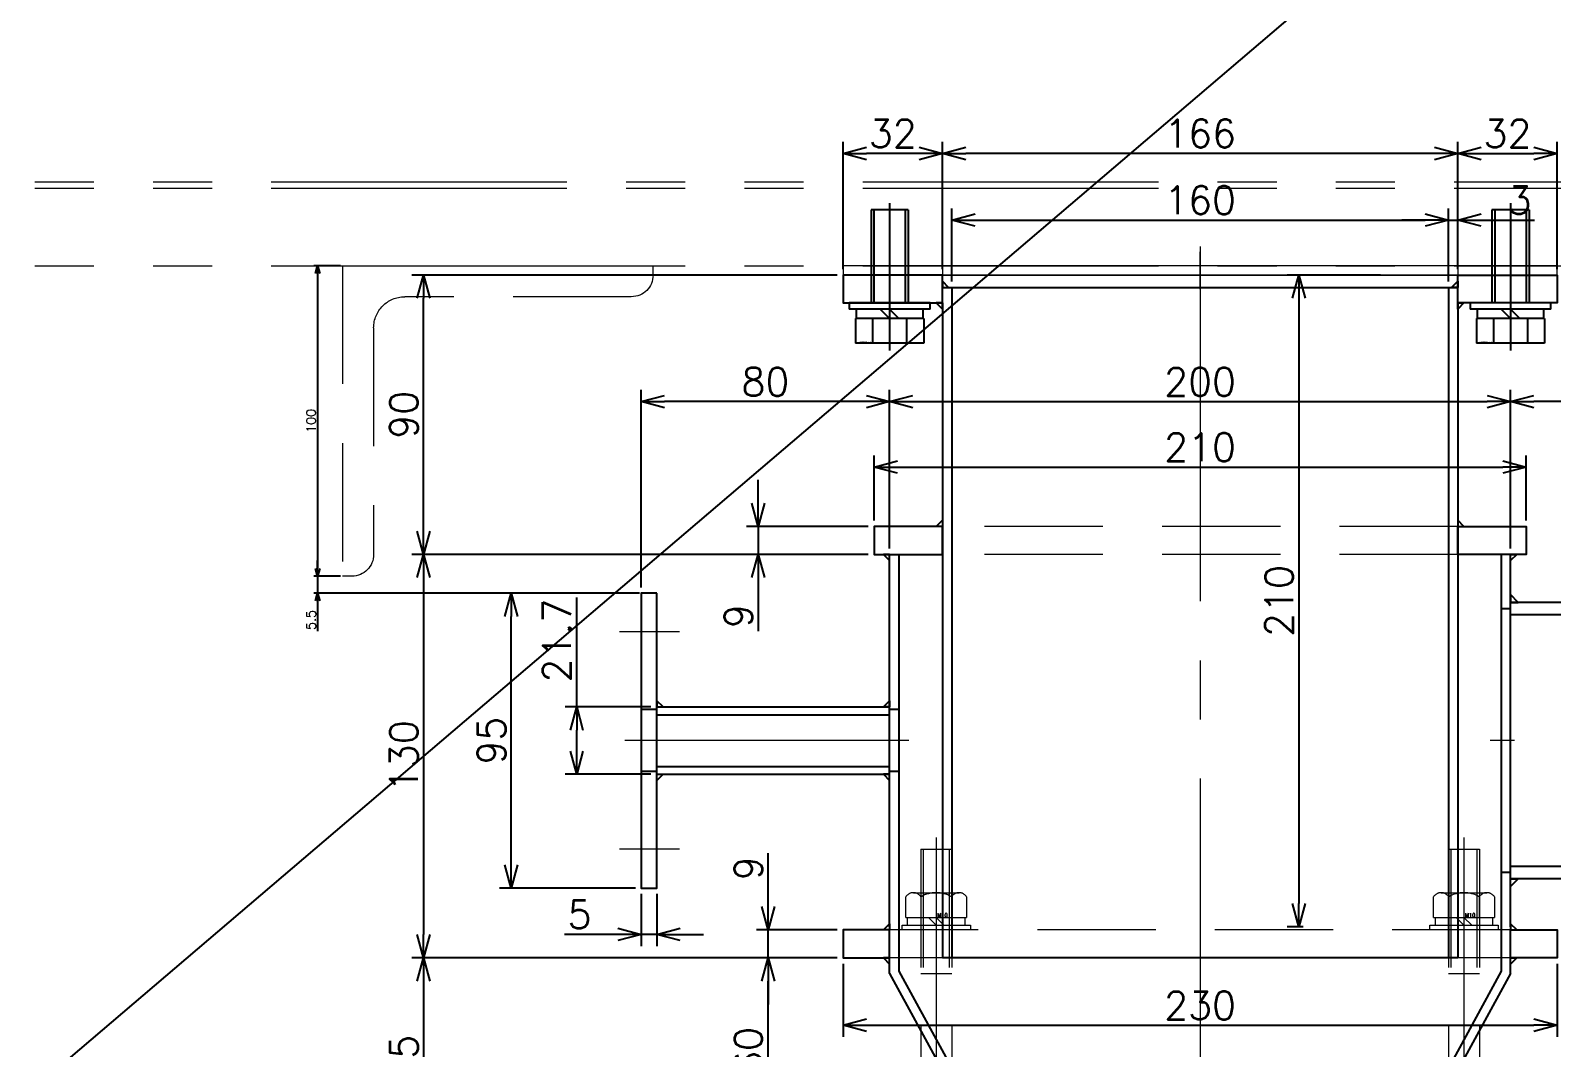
# Model space of a CAD drawing. Header units: millimetres. Extents: x -16130 to 36813, y -8099 to 27484.
# Drawn here: x 19559.9 to 20049.8, y 15735 to 16062.7 of the extents above; entities that cross this region are included whole.
import ezdxf

# ---------------------------------------------------------------- set-up
doc = ezdxf.new("R2010")
doc.units = ezdxf.units.MM
doc.header["$LTSCALE"] = 6
doc.header["$PDMODE"] = 99
doc.header["$PDSIZE"] = 1
for name, pattern in [('CENTER2', [28.575, 19.05, -3.175, 3.175, -3.175]), ('HIDDEN', [9.525, 6.35, -3.175]), ('PHANTOM2', [31.75, 15.875, -3.175, 3.175, -3.175, 3.175, -3.175])]:
    doc.linetypes.add(name, pattern=pattern)
for name, color, linetype, lineweight in [('01_NORMAL', 7, 'Continuous', 25), ('04_HIDDEN', 2, 'HIDDEN', 13), ('05_CENTER', 4, 'CENTER2', 13), ('06_PHANTOM', 2, 'PHANTOM2', 13), ('08_DIM', 3, 'Continuous', 13)]:
    doc.layers.add(name, color=color, linetype=linetype, lineweight=lineweight)
doc.layers.add('10_DRAFT', color=8, linetype='Continuous', lineweight=0, plot=False)
doc.styles.add('KSS_TXT', font='txt.shx', dxfattribs={"bigfont": 'extfont2.shx'})
doc.styles.add('KSS_TXT_L', font='txt.shx', dxfattribs={"height": 3, "bigfont": 'extfont2.shx'})
doc.dimstyles.new('KSS_DIM', dxfattribs={"dimtxt": 3, "dimasz": 2.5, "dimexe": 1.25, "dimexo": 0.625, "dimtad": 1, "dimdsep": 46, "dimtxsty": 'KSS_TXT', "dimblk": 'OPEN30', "dimcen": 0, "dimazin": 2, "dimtfac": 0.75, "dimtmove": 0, "dimatfit": 3, "dimldrblk": 'OPEN30', "dimfxl": 1, "dimtolj": 1, "dimarcsym": 0})

# ---------------------------------------------------------------- blocks, each defined once
blk = doc.blocks.new('_Open30')
at = {"color": 0, "linetype": 'ByBlock', "lineweight": -2}
for p, q in [((-1, 0.268), (0, 0)), ((0, 0), (-1, -0.268)), ((0, 0), (-1, 0))]:
    blk.add_line(p, q, dxfattribs=at)
blk = doc.blocks.new('*D3500')
at = {"layer": '08_DIM', "color": 0, "lineweight": -2, "transparency": 16777216}
for p, q in [((19821.63, 15762.03), (19821.63, 15738.47)), ((20051.63, 15762.03), (20051.63, 15738.47)), ((19829.13, 15742.22), (20044.13, 15742.22))]:
    blk.add_line(p, q, dxfattribs=at)
at = {"layer": 'Defpoints', "color": 0, "transparency": 16777216}
for p in [(19821.63, 15763.91), (20051.63, 15763.91), (20051.63, 15742.22)]:
    blk.add_point(p, dxfattribs=at)
at = {"layer": '08_DIM', "color": 0, "lineweight": -2, "transparency": 16777216, "xscale": 7.5, "yscale": 7.5, "zscale": 7.5, "rotation": 180}
blk.add_blockref('_Open30', (19821.63, 15742.22), dxfattribs=at)
at = {"layer": '08_DIM', "color": 0, "lineweight": -2, "transparency": 16777216, "xscale": 7.5, "yscale": 7.5, "zscale": 7.5}
blk.add_blockref('_Open30', (20051.63, 15742.22), dxfattribs=at)
at = {"layer": '08_DIM', "color": 0, "transparency": 16777216, "insert": (19936.63, 15748.59), "char_height": 9, "attachment_point": 5, "style": 'KSS_TXT'}
blk.add_mtext('\\A1;230', dxfattribs=at)
blk = doc.blocks.new('*D3522')
at = {"layer": '08_DIM', "color": 0, "lineweight": -2, "transparency": 16777216}
for p, q in [((19994.76, 15983.91), (19964.7, 15983.91)), ((19968.45, 15976.41), (19968.45, 15781.41)), ((19969.82, 15773.91), (19964.7, 15773.91))]:
    blk.add_line(p, q, dxfattribs=at)
at = {"layer": 'Defpoints', "color": 0, "transparency": 16777216}
for p in [(19996.63, 15983.91), (19968.45, 15773.91), (19971.69, 15773.91)]:
    blk.add_point(p, dxfattribs=at)
at = {"layer": '08_DIM', "color": 0, "lineweight": -2, "transparency": 16777216, "xscale": 7.5, "yscale": 7.5, "zscale": 7.5}
for p, rotation in [((19968.45, 15983.91), 90), ((19968.45, 15773.91), 270)]:
    blk.add_blockref('_Open30', p, dxfattribs=dict(at, rotation=rotation))
at = {"layer": '08_DIM', "color": 0, "transparency": 16777216, "insert": (19962.08, 15878.91), "char_height": 9, "attachment_point": 5, "rotation": 90, "style": 'KSS_TXT'}
blk.add_mtext('\\A1;210', dxfattribs=at)
blk = doc.blocks.new('*D3523')
at = {"layer": '08_DIM', "color": 0, "lineweight": -2, "transparency": 16777216}
for p, q in [((20036.63, 15895.78), (20036.63, 15946.89)), ((20166.63, 15928.34), (20166.63, 15946.89)), ((20159.13, 15943.14), (20044.13, 15943.14))]:
    blk.add_line(p, q, dxfattribs=at)
at = {"layer": 'Defpoints', "color": 0, "transparency": 16777216}
for p in [(20036.63, 15943.14), (20166.63, 15926.46), (20036.63, 15893.91)]:
    blk.add_point(p, dxfattribs=at)
at = {"layer": '08_DIM', "color": 0, "lineweight": -2, "transparency": 16777216, "xscale": 7.5, "yscale": 7.5, "zscale": 7.5, "rotation": 180}
blk.add_blockref('_Open30', (20036.63, 15943.14), dxfattribs=at)
at = {"layer": '08_DIM', "color": 0, "lineweight": -2, "transparency": 16777216, "xscale": 7.5, "yscale": 7.5, "zscale": 7.5}
blk.add_blockref('_Open30', (20166.63, 15943.14), dxfattribs=at)
at = {"layer": '08_DIM', "color": 0, "transparency": 16777216, "insert": (20101.63, 15949.52), "char_height": 9, "attachment_point": 5, "style": 'KSS_TXT'}
blk.add_mtext('\\A1;130', dxfattribs=at)
blk = doc.blocks.new('*D3525')
at = {"layer": '08_DIM', "color": 0, "lineweight": -2, "transparency": 16777216}
for p, q in [((20016.63, 15981.78), (20016.63, 16005.38)), ((20019.63, 15985.78), (20019.63, 16005.38)), ((20009.13, 16001.63), (20001.63, 16001.63)), ((20016.63, 16001.63), (20019.63, 16001.63)), ((20027.13, 16001.63), (20044.38, 16001.63))]:
    blk.add_line(p, q, dxfattribs=at)
at = {"layer": 'Defpoints', "color": 0, "transparency": 16777216}
for p in [(20019.63, 16001.63), (20019.63, 15983.91), (20016.63, 15979.91)]:
    blk.add_point(p, dxfattribs=at)
at = {"layer": '08_DIM', "color": 0, "lineweight": -2, "transparency": 16777216, "xscale": 7.5, "yscale": 7.5, "zscale": 7.5}
blk.add_blockref('_Open30', (20016.63, 16001.63), dxfattribs=at)
at = {"layer": '08_DIM', "color": 0, "lineweight": -2, "transparency": 16777216, "xscale": 7.5, "yscale": 7.5, "zscale": 7.5, "rotation": 180}
blk.add_blockref('_Open30', (20019.63, 16001.63), dxfattribs=at)
at = {"layer": '08_DIM', "color": 0, "transparency": 16777216, "insert": (20039.51, 16008.01), "char_height": 9, "attachment_point": 5, "style": 'KSS_TXT'}
blk.add_mtext('\\A1;3', dxfattribs=at)
blk = doc.blocks.new('*D3526')
at = {"layer": '08_DIM', "color": 0, "lineweight": -2, "transparency": 16777216}
for p, q in [((19797.49, 15780.41), (19797.49, 15797.66)), ((19819.76, 15772.91), (19793.74, 15772.91)), ((19797.49, 15763.91), (19797.49, 15772.91)), ((19819.76, 15763.91), (19793.74, 15763.91)), ((19797.49, 15756.41), (19797.49, 15748.91))]:
    blk.add_line(p, q, dxfattribs=at)
at = {"layer": 'Defpoints', "color": 0, "transparency": 16777216}
for p in [(19797.49, 15772.91), (19821.63, 15772.91), (19821.63, 15763.91)]:
    blk.add_point(p, dxfattribs=at)
at = {"layer": '08_DIM', "color": 0, "lineweight": -2, "transparency": 16777216, "xscale": 7.5, "yscale": 7.5, "zscale": 7.5}
for p, rotation in [((19797.49, 15772.91), 270), ((19797.49, 15763.91), 90)]:
    blk.add_blockref('_Open30', p, dxfattribs=dict(at, rotation=rotation))
at = {"layer": '08_DIM', "color": 0, "transparency": 16777216, "insert": (19791.12, 15792.78), "char_height": 9, "attachment_point": 5, "rotation": 90, "style": 'KSS_TXT'}
blk.add_mtext('\\A1;9', dxfattribs=at)
blk = doc.blocks.new('*D3527')
at = {"layer": '08_DIM', "color": 0, "lineweight": -2, "transparency": 16777216}
for p, q in [((19829.76, 15893.91), (19682.75, 15893.91)), ((19686.5, 15886.41), (19686.5, 15771.41)), ((19819.76, 15763.91), (19682.75, 15763.91))]:
    blk.add_line(p, q, dxfattribs=at)
at = {"layer": 'Defpoints', "color": 0, "transparency": 16777216}
for p in [(19831.63, 15893.91), (19686.5, 15763.91), (19821.63, 15763.91)]:
    blk.add_point(p, dxfattribs=at)
at = {"layer": '08_DIM', "color": 0, "lineweight": -2, "transparency": 16777216, "xscale": 7.5, "yscale": 7.5, "zscale": 7.5}
for p, rotation in [((19686.5, 15893.91), 90), ((19686.5, 15763.91), 270)]:
    blk.add_blockref('_Open30', p, dxfattribs=dict(at, rotation=rotation))
at = {"layer": '08_DIM', "color": 0, "transparency": 16777216, "insert": (19680.13, 15828.91), "char_height": 9, "attachment_point": 5, "rotation": 90, "style": 'KSS_TXT'}
blk.add_mtext('\\A1;130', dxfattribs=at)
blk = doc.blocks.new('*D3528')
at = {"layer": '08_DIM', "color": 0, "lineweight": -2, "transparency": 16777216}
for p, q in [((19756.63, 15784.53), (19756.63, 15767.72)), ((19761.63, 15784.53), (19761.63, 15767.72)), ((19749.13, 15771.47), (19731.88, 15771.47)), ((19761.63, 15771.47), (19756.63, 15771.47)), ((19769.13, 15771.47), (19776.63, 15771.47))]:
    blk.add_line(p, q, dxfattribs=at)
at = {"layer": 'Defpoints', "color": 0, "transparency": 16777216}
for p in [(19756.63, 15786.41), (19761.63, 15786.41), (19756.63, 15771.47)]:
    blk.add_point(p, dxfattribs=at)
at = {"layer": '08_DIM', "color": 0, "lineweight": -2, "transparency": 16777216, "xscale": 7.5, "yscale": 7.5, "zscale": 7.5}
blk.add_blockref('_Open30', (19756.63, 15771.47), dxfattribs=at)
at = {"layer": '08_DIM', "color": 0, "lineweight": -2, "transparency": 16777216, "xscale": 7.5, "yscale": 7.5, "zscale": 7.5, "rotation": 180}
blk.add_blockref('_Open30', (19761.63, 15771.47), dxfattribs=at)
at = {"layer": '08_DIM', "color": 0, "transparency": 16777216, "insert": (19736.76, 15777.85), "char_height": 9, "attachment_point": 5, "style": 'KSS_TXT'}
blk.add_mtext('\\A1;5', dxfattribs=at)
blk = doc.blocks.new('*D3529')
at = {"layer": '08_DIM', "color": 0, "lineweight": -2, "transparency": 16777216}
for p, q in [((19756.63, 15883.28), (19756.63, 15946.89)), ((19836.63, 15895.78), (19836.63, 15946.89)), ((19829.13, 15943.14), (19764.13, 15943.14))]:
    blk.add_line(p, q, dxfattribs=at)
at = {"layer": 'Defpoints', "color": 0, "transparency": 16777216}
for p in [(19756.63, 15943.14), (19836.63, 15893.91), (19756.63, 15881.41)]:
    blk.add_point(p, dxfattribs=at)
at = {"layer": '08_DIM', "color": 0, "lineweight": -2, "transparency": 16777216, "xscale": 7.5, "yscale": 7.5, "zscale": 7.5, "rotation": 180}
blk.add_blockref('_Open30', (19756.63, 15943.14), dxfattribs=at)
at = {"layer": '08_DIM', "color": 0, "lineweight": -2, "transparency": 16777216, "xscale": 7.5, "yscale": 7.5, "zscale": 7.5}
blk.add_blockref('_Open30', (19836.63, 15943.14), dxfattribs=at)
at = {"layer": '08_DIM', "color": 0, "transparency": 16777216, "insert": (19796.63, 15949.52), "char_height": 9, "attachment_point": 5, "style": 'KSS_TXT'}
blk.add_mtext('\\A1;80', dxfattribs=at)
blk = doc.blocks.new('*D3530')
at = {"layer": '08_DIM', "color": 0, "lineweight": -2, "transparency": 16777216}
for p, q in [((19754.76, 15881.41), (19710.99, 15881.41)), ((19714.74, 15793.91), (19714.74, 15873.91)), ((19754.76, 15786.41), (19710.99, 15786.41))]:
    blk.add_line(p, q, dxfattribs=at)
at = {"layer": 'Defpoints', "color": 0, "transparency": 16777216}
for p in [(19714.74, 15881.41), (19756.63, 15881.41), (19756.63, 15786.41)]:
    blk.add_point(p, dxfattribs=at)
at = {"layer": '08_DIM', "color": 0, "lineweight": -2, "transparency": 16777216, "xscale": 7.5, "yscale": 7.5, "zscale": 7.5}
for p, rotation in [((19714.74, 15881.41), 90), ((19714.74, 15786.41), 270)]:
    blk.add_blockref('_Open30', p, dxfattribs=dict(at, rotation=rotation))
at = {"layer": '08_DIM', "color": 0, "transparency": 16777216, "insert": (19708.36, 15833.91), "char_height": 9, "attachment_point": 5, "rotation": 90, "style": 'KSS_TXT'}
blk.add_mtext('\\A1;95', dxfattribs=at)
blk = doc.blocks.new('*D3531')
at = {"layer": '08_DIM', "color": 0, "lineweight": -2, "transparency": 16777216}
for p, q in [((19735.84, 15844.76), (19735.84, 15880.01)), ((19759.76, 15844.76), (19732.09, 15844.76)), ((19735.84, 15830.56), (19735.84, 15837.26)), ((19759.76, 15823.06), (19732.09, 15823.06))]:
    blk.add_line(p, q, dxfattribs=at)
at = {"layer": 'Defpoints', "color": 0, "transparency": 16777216}
for p in [(19735.84, 15844.76), (19761.63, 15844.76), (19761.63, 15823.06)]:
    blk.add_point(p, dxfattribs=at)
at = {"layer": '08_DIM', "color": 0, "lineweight": -2, "transparency": 16777216, "xscale": 7.5, "yscale": 7.5, "zscale": 7.5}
for p, rotation in [((19735.84, 15844.76), 90), ((19735.84, 15823.06), 270)]:
    blk.add_blockref('_Open30', p, dxfattribs=dict(at, rotation=rotation))
at = {"layer": '08_DIM', "color": 0, "transparency": 16777216, "insert": (19729.46, 15866.13), "char_height": 9, "attachment_point": 5, "rotation": 90, "style": 'KSS_TXT'}
blk.add_mtext('\\A1;21.7', dxfattribs=at)
blk = doc.blocks.new('*D3533')
at = {"layer": '08_DIM', "color": 0, "lineweight": -2, "transparency": 16777216}
for p, q in [((19819.76, 15983.91), (19682.75, 15983.91)), ((19686.5, 15901.41), (19686.5, 15976.41)), ((19829.76, 15893.91), (19682.75, 15893.91))]:
    blk.add_line(p, q, dxfattribs=at)
at = {"layer": 'Defpoints', "color": 0, "transparency": 16777216}
for p in [(19686.5, 15983.91), (19821.63, 15983.91), (19831.63, 15893.91)]:
    blk.add_point(p, dxfattribs=at)
at = {"layer": '08_DIM', "color": 0, "lineweight": -2, "transparency": 16777216, "xscale": 7.5, "yscale": 7.5, "zscale": 7.5}
for p, rotation in [((19686.5, 15983.91), 90), ((19686.5, 15893.91), 270)]:
    blk.add_blockref('_Open30', p, dxfattribs=dict(at, rotation=rotation))
at = {"layer": '08_DIM', "color": 0, "transparency": 16777216, "insert": (19680.13, 15938.91), "char_height": 9, "attachment_point": 5, "rotation": 90, "style": 'KSS_TXT'}
blk.add_mtext('\\A1;90', dxfattribs=at)
blk = doc.blocks.new('*D3534')
at = {"layer": '08_DIM', "color": 0, "lineweight": -2, "transparency": 16777216}
for p, q in [((19794.28, 15910.41), (19794.28, 15917.91)), ((19829.76, 15902.91), (19790.53, 15902.91)), ((19794.28, 15902.91), (19794.28, 15893.91)), ((19829.76, 15893.91), (19790.53, 15893.91)), ((19794.28, 15886.41), (19794.28, 15869.16))]:
    blk.add_line(p, q, dxfattribs=at)
at = {"layer": 'Defpoints', "color": 0, "transparency": 16777216}
for p in [(19831.63, 15902.91), (19794.28, 15893.91), (19831.63, 15893.91)]:
    blk.add_point(p, dxfattribs=at)
at = {"layer": '08_DIM', "color": 0, "lineweight": -2, "transparency": 16777216, "xscale": 7.5, "yscale": 7.5, "zscale": 7.5}
for p, rotation in [((19794.28, 15902.91), 270), ((19794.28, 15893.91), 90)]:
    blk.add_blockref('_Open30', p, dxfattribs=dict(at, rotation=rotation))
at = {"layer": '08_DIM', "color": 0, "transparency": 16777216, "insert": (19787.9, 15874.03), "char_height": 9, "attachment_point": 5, "rotation": 90, "style": 'KSS_TXT'}
blk.add_mtext('\\A1;9', dxfattribs=at)
blk = doc.blocks.new('*D3545')
at = {"layer": '08_DIM', "color": 0, "lineweight": -2, "transparency": 16777216}
for p, q in [((19819.76, 15763.91), (19793.74, 15763.91)), ((19797.49, 15711.41), (19797.49, 15756.41)), ((19864.76, 15703.91), (19793.74, 15703.91))]:
    blk.add_line(p, q, dxfattribs=at)
at = {"layer": 'Defpoints', "color": 0, "transparency": 16777216}
for p in [(19797.49, 15763.91), (19821.63, 15763.91), (19866.63, 15703.91)]:
    blk.add_point(p, dxfattribs=at)
at = {"layer": '08_DIM', "color": 0, "lineweight": -2, "transparency": 16777216, "xscale": 7.5, "yscale": 7.5, "zscale": 7.5}
for p, rotation in [((19797.49, 15763.91), 90), ((19797.49, 15703.91), 270)]:
    blk.add_blockref('_Open30', p, dxfattribs=dict(at, rotation=rotation))
at = {"layer": '08_DIM', "color": 0, "transparency": 16777216, "insert": (19791.12, 15733.91), "char_height": 9, "attachment_point": 5, "rotation": 90, "style": 'KSS_TXT'}
blk.add_mtext('\\A1;60', dxfattribs=at)
blk = doc.blocks.new('*D3546')
at = {"layer": '08_DIM', "color": 0, "lineweight": -2, "transparency": 16777216}
for p, q in [((19819.76, 15763.91), (19682.75, 15763.91)), ((19686.5, 15756.41), (19686.5, 15694.91)), ((19864.76, 15687.41), (19682.75, 15687.41))]:
    blk.add_line(p, q, dxfattribs=at)
at = {"layer": 'Defpoints', "color": 0, "transparency": 16777216}
for p in [(19821.63, 15763.91), (19686.5, 15687.41), (19866.63, 15687.41)]:
    blk.add_point(p, dxfattribs=at)
at = {"layer": '08_DIM', "color": 0, "lineweight": -2, "transparency": 16777216, "xscale": 7.5, "yscale": 7.5, "zscale": 7.5}
for p, rotation in [((19686.5, 15763.91), 90), ((19686.5, 15687.41), 270)]:
    blk.add_blockref('_Open30', p, dxfattribs=dict(at, rotation=rotation))
at = {"layer": '08_DIM', "color": 0, "transparency": 16777216, "insert": (19680.12, 15725.66), "char_height": 9, "attachment_point": 5, "rotation": 90, "style": 'KSS_TXT'}
blk.add_mtext('\\A1;76.5', dxfattribs=at)
blk = doc.blocks.new('*D3552')
at = {"layer": '08_DIM', "color": 0, "lineweight": -2, "transparency": 16777216}
for p, q in [((19821.63, 15985.78), (19821.63, 16026.84)), ((19846.13, 16023.09), (19829.13, 16023.09)), ((19853.63, 15985.78), (19853.63, 16026.84))]:
    blk.add_line(p, q, dxfattribs=at)
at = {"layer": 'Defpoints', "color": 0, "transparency": 16777216}
for p in [(19821.63, 16023.09), (19821.63, 15983.91), (19853.63, 15983.91)]:
    blk.add_point(p, dxfattribs=at)
at = {"layer": '08_DIM', "color": 0, "lineweight": -2, "transparency": 16777216, "xscale": 7.5, "yscale": 7.5, "zscale": 7.5, "rotation": 180}
blk.add_blockref('_Open30', (19821.63, 16023.09), dxfattribs=at)
at = {"layer": '08_DIM', "color": 0, "lineweight": -2, "transparency": 16777216, "xscale": 7.5, "yscale": 7.5, "zscale": 7.5}
blk.add_blockref('_Open30', (19853.63, 16023.09), dxfattribs=at)
at = {"layer": '08_DIM', "color": 0, "transparency": 16777216, "insert": (19837.63, 16029.47), "char_height": 9, "attachment_point": 5, "style": 'KSS_TXT'}
blk.add_mtext('\\A1;32', dxfattribs=at)
blk = doc.blocks.new('*D3553')
at = {"layer": '08_DIM', "color": 0, "lineweight": -2, "transparency": 16777216}
for p, q in [((19853.63, 15985.78), (19853.63, 16026.84)), ((20012.13, 16023.09), (19861.13, 16023.09)), ((20019.63, 15985.78), (20019.63, 16026.84))]:
    blk.add_line(p, q, dxfattribs=at)
at = {"layer": 'Defpoints', "color": 0, "transparency": 16777216}
for p in [(19853.63, 16023.09), (19853.63, 15983.91), (20019.63, 15983.91)]:
    blk.add_point(p, dxfattribs=at)
at = {"layer": '08_DIM', "color": 0, "lineweight": -2, "transparency": 16777216, "xscale": 7.5, "yscale": 7.5, "zscale": 7.5, "rotation": 180}
blk.add_blockref('_Open30', (19853.63, 16023.09), dxfattribs=at)
at = {"layer": '08_DIM', "color": 0, "lineweight": -2, "transparency": 16777216, "xscale": 7.5, "yscale": 7.5, "zscale": 7.5}
blk.add_blockref('_Open30', (20019.63, 16023.09), dxfattribs=at)
at = {"layer": '08_DIM', "color": 0, "transparency": 16777216, "insert": (19936.63, 16029.47), "char_height": 9, "attachment_point": 5, "style": 'KSS_TXT'}
blk.add_mtext('\\A1;166', dxfattribs=at)
blk = doc.blocks.new('*D3554')
at = {"layer": '08_DIM', "color": 0, "lineweight": -2, "transparency": 16777216}
for p, q in [((20019.63, 15985.78), (20019.63, 16026.84)), ((20027.13, 16023.09), (20044.13, 16023.09)), ((20051.63, 15985.78), (20051.63, 16026.84))]:
    blk.add_line(p, q, dxfattribs=at)
at = {"layer": 'Defpoints', "color": 0, "transparency": 16777216}
for p in [(20051.63, 16023.09), (20019.63, 15983.91), (20051.63, 15983.91)]:
    blk.add_point(p, dxfattribs=at)
at = {"layer": '08_DIM', "color": 0, "lineweight": -2, "transparency": 16777216, "xscale": 7.5, "yscale": 7.5, "zscale": 7.5, "rotation": 180}
blk.add_blockref('_Open30', (20019.63, 16023.09), dxfattribs=at)
at = {"layer": '08_DIM', "color": 0, "lineweight": -2, "transparency": 16777216, "xscale": 7.5, "yscale": 7.5, "zscale": 7.5}
blk.add_blockref('_Open30', (20051.63, 16023.09), dxfattribs=at)
at = {"layer": '08_DIM', "color": 0, "transparency": 16777216, "insert": (20035.63, 16029.47), "char_height": 9, "attachment_point": 5, "style": 'KSS_TXT'}
blk.add_mtext('\\A1;32', dxfattribs=at)
blk = doc.blocks.new('A$C384F4F50_1_1_1')
at = {"color": 0}
for p, q in [((-83, 536), (83, 536)), ((-80, 536), (-80, 320)), ((80, 536), (80, 320)), ((-83, 531), (-83, 320)), ((83, 531), (83, 320)), ((-100, 330), (-100, 450)), ((-97, 450), (-97, 315.77)), ((97, 450), (97, 315.77)), ((100, 330), (100, 450)), ((100, 432.5), (97, 432.5)), ((225, 434.55), (100, 434.55)), ((225, 430.55), (100, 430.55)), ((-175, 400), (-180, 400)), ((-175, 400.85), (-100, 400.85)), ((-175, 398.35), (-100, 398.35)), ((-97, 400), (-100, 400)), ((-175, 380), (-180, 380)), ((-175, 381.65), (-100, 381.65)), ((-175, 379.15), (-100, 379.15)), ((-97, 380), (-100, 380)), ((225, 349.45), (100, 349.45)), ((100, 347.5), (97, 347.5)), ((225, 345.45), (100, 345.45)), ((225, 347.5), (230, 347.5)), ((-100, 315), (-100, 321)), ((83, 320), (-83, 320)), ((100, 315), (100, 321)), ((-100, 315), (-70, 260)), ((-97, 315.77), (-67, 260.77)), ((97, 315.77), (67, 260.77)), ((100, 315), (70, 260)), ((-70, 243.5), (-70, 260)), ((-67, 260.77), (-67, 243.5)), ((67, 260.77), (67, 243.5)), ((70, 243.5), (70, 260)), ((-70, 243.5), (-67, 243.5)), ((70, 243.5), (67, 243.5))]:
    blk.add_line(p, q, dxfattribs=at)
for points in [[(-83, 540), (-115, 540), (-115, 531), (-83, 531)], [(83, 540), (115, 540), (115, 531), (83, 531)], [(225, 482.5), (230, 482.5), (230, 297.5), (225, 297.5)], [(-83, 459), (-105, 459), (-105, 450), (-83, 450)], [(83, 459), (105, 459), (105, 450), (83, 450)], [(-175, 437.5), (-180, 437.5), (-180, 342.5), (-175, 342.5)], [(-100, 329), (-115, 329), (-115, 320), (-100, 320)], [(100, 329), (115, 329), (115, 320), (100, 320)]]:
    blk.add_lwpolyline(points, close=True, dxfattribs=at)
at = {"color": 3}
for points in [[(-83, 536), (-81, 536), (-83, 538), (-83, 538)], [(83, 536), (81, 536), (83, 538), (83, 538)], [(-83, 531), (-85, 531), (-83, 529), (-83, 529)], [(83, 531), (85, 531), (83, 529), (83, 529)], [(-83, 459), (-85, 459), (-83, 461), (-83, 461)], [(83, 459), (85, 459), (83, 461), (83, 461)], [(-100, 450), (-102, 450), (-100, 448), (-100, 448)], [(100, 450), (102, 450), (100, 448), (100, 448)], [(100, 434.55), (102.5, 434.55), (102.5, 434.55), (100, 437.05)], [(225, 434.55), (222.5, 434.55), (222.5, 434.55), (225, 437.05)], [(-175, 400.85), (-173, 400.85), (-175, 402.85), (-175, 402.85)], [(-100, 400.85), (-102, 400.85), (-100, 402.85), (-100, 402.85)], [(-175, 379.15), (-173, 379.15), (-175, 377.15), (-175, 377.15)], [(-100, 379.15), (-102, 379.15), (-100, 377.15), (-100, 377.15)], [(100, 345.45), (102.5, 345.45), (102.5, 345.45), (100, 342.95)], [(225, 345.45), (222.5, 345.45), (222.5, 345.45), (225, 342.95)], [(-100, 329), (-102, 329), (-100, 331), (-100, 331)], [(100, 329), (102, 329), (100, 331), (100, 331)], [(-100, 320), (-102, 320), (-100, 318), (-100, 318)], [(100, 320), (102, 320), (100, 318), (100, 318)]]:
    blk.add_lwpolyline(points, close=True, dxfattribs=at)
at = {"layer": '04_HIDDEN'}
for p, q in [((83, 459), (-83, 459)), ((83, 450), (-83, 450)), ((225, 432.5), (230, 432.5)), ((-100, 320), (-100, 329)), ((100, 329), (-100, 329)), ((100, 320), (100, 329)), ((100, 320), (-100, 320))]:
    blk.add_line(p, q, dxfattribs=at)
at = {"layer": '05_CENTER'}
for p, q in [((0, 549.2), (0, 140)), ((-100, 523.03), (-100, 547.72)), ((100, 523.03), (100, 547.72)), ((215.89, 465), (238.42, 465)), ((-167.67, 425), (-186.97, 425)), ((-93.77, 390), (-185.31, 390)), ((234.62, 390), (93.4, 390)), ((-167.67, 355), (-186.97, 355)), ((-85, 346.64), (-85, 314.32)), ((85, 346.64), (85, 314.32)), ((215.89, 315), (238.42, 315))]:
    blk.add_line(p, q, dxfattribs=at)
at = {"layer": '10_DRAFT'}
for p, q in [((83, 540), (-83, 540)), ((-67, 243.5), (67, 243.5)), ((-6, 140), (6, 140))]:
    blk.add_line(p, q, dxfattribs=at)
blk = doc.blocks.new('*D3572')
at = {"layer": '08_DIM', "color": 0, "lineweight": -2, "transparency": 16777216}
for p, q in [((19831.63, 15904.78), (19831.63, 15925.8)), ((20041.63, 15904.78), (20041.63, 15925.8)), ((19839.13, 15922.05), (20034.13, 15922.05))]:
    blk.add_line(p, q, dxfattribs=at)
at = {"layer": 'Defpoints', "color": 0, "transparency": 16777216}
for p in [(20041.63, 15922.05), (19831.63, 15902.91), (20041.63, 15902.91)]:
    blk.add_point(p, dxfattribs=at)
at = {"layer": '08_DIM', "color": 0, "lineweight": -2, "transparency": 16777216, "xscale": 7.5, "yscale": 7.5, "zscale": 7.5, "rotation": 180}
blk.add_blockref('_Open30', (19831.63, 15922.05), dxfattribs=at)
at = {"layer": '08_DIM', "color": 0, "lineweight": -2, "transparency": 16777216, "xscale": 7.5, "yscale": 7.5, "zscale": 7.5}
blk.add_blockref('_Open30', (20041.63, 15922.05), dxfattribs=at)
at = {"layer": '08_DIM', "color": 0, "transparency": 16777216, "insert": (19936.63, 15928.43), "char_height": 9, "attachment_point": 5, "style": 'KSS_TXT'}
blk.add_mtext('\\A1;210', dxfattribs=at)
blk = doc.blocks.new('*D3873')
at = {"layer": '08_DIM', "color": 0, "lineweight": -2, "transparency": 16777216}
for p, q in [((19856.63, 15981.78), (19856.63, 16005.38)), ((20016.63, 15981.78), (20016.63, 16005.38)), ((19864.13, 16001.63), (20009.13, 16001.63))]:
    blk.add_line(p, q, dxfattribs=at)
at = {"layer": 'Defpoints', "color": 0, "transparency": 16777216}
for p in [(20016.63, 16001.63), (19856.63, 15979.91), (20016.63, 15979.91)]:
    blk.add_point(p, dxfattribs=at)
at = {"layer": '08_DIM', "color": 0, "lineweight": -2, "transparency": 16777216, "xscale": 7.5, "yscale": 7.5, "zscale": 7.5, "rotation": 180}
blk.add_blockref('_Open30', (19856.63, 16001.63), dxfattribs=at)
at = {"layer": '08_DIM', "color": 0, "lineweight": -2, "transparency": 16777216, "xscale": 7.5, "yscale": 7.5, "zscale": 7.5}
blk.add_blockref('_Open30', (20016.63, 16001.63), dxfattribs=at)
at = {"layer": '08_DIM', "color": 0, "transparency": 16777216, "insert": (19936.63, 16008.01), "char_height": 9, "attachment_point": 5, "style": 'KSS_TXT'}
blk.add_mtext('\\A1;160', dxfattribs=at)
blk = doc.blocks.new('*D3875')
at = {"layer": '08_DIM', "color": 0, "lineweight": -2, "transparency": 16777216}
for p, q in [((19836.63, 15895.78), (19836.63, 15946.89)), ((20036.63, 15895.78), (20036.63, 15946.89)), ((19844.13, 15943.14), (20029.13, 15943.14))]:
    blk.add_line(p, q, dxfattribs=at)
at = {"layer": 'Defpoints', "color": 0, "transparency": 16777216}
for p in [(20036.63, 15943.14), (19836.63, 15893.91), (20036.63, 15893.91)]:
    blk.add_point(p, dxfattribs=at)
at = {"layer": '08_DIM', "color": 0, "lineweight": -2, "transparency": 16777216, "xscale": 7.5, "yscale": 7.5, "zscale": 7.5, "rotation": 180}
blk.add_blockref('_Open30', (19836.63, 15943.14), dxfattribs=at)
at = {"layer": '08_DIM', "color": 0, "lineweight": -2, "transparency": 16777216, "xscale": 7.5, "yscale": 7.5, "zscale": 7.5}
blk.add_blockref('_Open30', (20036.63, 15943.14), dxfattribs=at)
at = {"layer": '08_DIM', "color": 0, "transparency": 16777216, "insert": (19936.63, 15949.52), "char_height": 9, "attachment_point": 5, "style": 'KSS_TXT'}
blk.add_mtext('\\A1;200', dxfattribs=at)
blk = doc.blocks.new('M10Nza_1_1_1_1_1')
at = {"color": 0}
for p, q in [((-9.8, 4), (-9.8, 10.69)), ((-7.35, 12), (7.35, 12)), ((-4.9, 4), (-4.9, 10.69)), ((4.9, 10.69), (4.9, 4)), ((9.8, 10.69), (9.8, 4)), ((-9.8, 4), (9.8, 4)), ((-9.2, 1.5), (-9.2, 4)), ((0, 1.5), (-2.5, 4)), ((0, 4), (2.5, 1.5)), ((9.2, 4), (9.2, 1.5))]:
    blk.add_line(p, q, dxfattribs=at)
at = {"color": 0, "linetype": 'CENTER2'}
blk.add_line((0, 12), (0, 0), dxfattribs=at)
at = {"color": 0}
blk.add_lwpolyline([(-11, 1.5), (11, 1.5), (11, 0), (-11, 0)], close=True, dxfattribs=at)
for centre, radius, start, end in [((-7.35, 9.06), 2.94, 33.626, 146.374), ((0, 2.2), 9.8, 60, 120), ((7.35, 9.06), 2.94, 33.626, 146.374)]:
    blk.add_arc(centre, radius, start, end, dxfattribs=at)
at = {"layer": '10_DRAFT', "style": 'KSS_TXT'}
blk.add_text('M10', height=1.25, dxfattribs=at).set_placement((0.26, 4.12))
blk = doc.blocks.new('A$C68084CB7_1_1_1')
at = {"color": 0}
for p, q in [((-5, 215), (-5, 50.99)), ((5, 215), (-5, 215)), ((-4.19, 215), (-4.19, 175)), ((4.19, 215), (4.19, 175)), ((5, 215), (5, 70.71)), ((5, 175), (-5, 175))]:
    blk.add_line(p, q, dxfattribs=at)
at = {"layer": '04_HIDDEN'}
for p, q in [((5, 70.71), (5, 5)), ((-5, 50.99), (-5, 5)), ((5, 5), (-5, 5))]:
    blk.add_line(p, q, dxfattribs=at)
at = {"layer": '05_CENTER'}
for p, q in [((0, 218.8), (0, -8.49)), ((0, 196.64), (0, 173.31))]:
    blk.add_line(p, q, dxfattribs=at)
blk = doc.blocks.new('A$C680612B7_1_1_1')
at = {"color": 0}
for p, q in [((-120, 5), (120, 5)), ((-120, 5), (-120, -5)), ((-95, 5), (-95, -5)), ((95, 5), (95, -5)), ((120, 5), (120, -5)), ((-120, 4.19), (-95, 4.19)), ((120, 4.19), (95, 4.19)), ((-120, -4.19), (-95, -4.19)), ((120, -4.19), (95, -4.19)), ((-120, -5), (120, -5))]:
    blk.add_line(p, q, dxfattribs=at)
at = {"layer": '05_CENTER'}
blk.add_line((-122.85, 0), (122.85, 0), dxfattribs=at)
blk = doc.blocks.new('A$C680831B6_1_1_1')
blk.add_blockref('A$C680612B7_1_1_1', (0, 0))
at = {"layer": '01_NORMAL'}
for p, rotation in [((-102, 0), 89.99999999999999), ((102, 0), 270)]:
    blk.add_blockref('M10Nza_1_1_1_1_1', p, dxfattribs=dict(at, rotation=rotation))
blk = doc.blocks.new('A$C684D103E')
at = {"color": 3}
for points in [[(-90, 5), (-91.5, 5), (-90, 6.5), (-90, 6.5)], [(-80, 5), (-78.5, 5), (-80, 6.5), (-80, 6.5)], [(80, 5), (78.5, 5), (80, 6.5), (80, 6.5)], [(90, 5), (91.5, 5), (90, 6.5), (90, 6.5)]]:
    blk.add_lwpolyline(points, close=True, dxfattribs=at)
at = {"layer": '10_DRAFT'}
blk.add_line((0, -3.36), (0, 3.36), dxfattribs=at)
at = {"rotation": 270}
blk.add_blockref('M10Nza_1_1_1_1_1', (102, 0), dxfattribs=at)
blk.add_blockref('A$C680831B6_1_1_1', (0, -120))
at = {"layer": '04_HIDDEN', "xscale": -1}
for p in [(-85, 0), (85, 0)]:
    blk.add_blockref('A$C68084CB7_1_1_1', p, dxfattribs=at)
at = {"layer": '04_HIDDEN'}
for name, p in [('M10Nza_1_1_1_1_1', (-85, 189)), ('M10Nza_1_1_1_1_1', (85, 189)), ('A$C680831B6_1_1_1', (0, 120)), ('A$C680612B7_1_1_1', (0, 0))]:
    blk.add_blockref(name, p, dxfattribs=at)
at = {"layer": '04_HIDDEN', "rotation": 89.99999999999999}
blk.add_blockref('M10Nza_1_1_1_1_1', (-102, 0), dxfattribs=at)
blk = doc.blocks.new('A$C684D1FF8')
at = {"color": 3}
blk.add_lwpolyline([(0, 215), (0, -15), (3, -15), (3, 215)], close=True, dxfattribs=at)
at = {"layer": '05_CENTER'}
for p, q in [((-4.55, 200), (7.43, 200)), ((-4.55, 100), (7.43, 100)), ((-4.55, 0), (7.43, 0))]:
    blk.add_line(p, q, dxfattribs=at)
at = {"layer": '08_DIM'}
for p, q in [((3, 183), (0, 183)), ((3, 17), (0, 17))]:
    blk.add_line(p, q, dxfattribs=at)
blk = doc.blocks.new('A$C1819430B_1_1_1')
at = {"color": 0, "linetype": 'CENTER2'}
blk.add_line((0, -32.11), (0, 15.28), dxfattribs=at)
at = {"color": 0}
for p, q in [((-10.97, 13), (10.97, 13)), ((-10.97, 5), (-10.97, 13)), ((-5.48, 5), (-5.48, 13)), ((5.48, 5), (5.48, 13)), ((10.97, 5), (10.97, 13)), ((-10.97, 5), (10.97, 5)), ((-10.75, 5), (-10.75, 2)), ((0, 2), (-3, 5)), ((0, 5), (3, 2)), ((10.75, 2), (10.75, 5)), ((-13, 2), (13, 2)), ((-13, 2), (-13, 0)), ((-13, 0), (13, 0)), ((13, 0), (13, 2))]:
    blk.add_line(p, q, dxfattribs=at)
at = {"color": 0, "linetype": 'HIDDEN'}
for p, q in [((-6, -30), (-6, 0)), ((-5.05, -30), (-5.05, 0)), ((5.05, -30), (5.05, 0)), ((6, -30), (6, 0)), ((-6, -30), (6, -30))]:
    blk.add_line(p, q, dxfattribs=at)
at = {"layer": '10_DRAFT', "style": 'KSS_TXT_L'}
blk.add_text('BT-M12x35L,SW,PW', height=0.3, dxfattribs=at).set_placement((6.07, 12.66))
blk = doc.blocks.new('A$C2B834F33_1_1')
at = {"color": 0}
for p, q in [((0, 0), (-100, 0)), ((-100, -3), (-100, 0)), ((0, 0), (0, -100)), ((-93, -10), (-20, -10)), ((-10, -20), (-10, -93)), ((-3, -100), (0, -100))]:
    blk.add_line(p, q, dxfattribs=at)
for centre, radius, start, end in [((-93, -3), 7, 180, 270), ((-20, -20), 10, 0, 90), ((-3, -93), 7, 180, 270)]:
    blk.add_arc(centre, radius, start, end, dxfattribs=at)
blk = doc.blocks.new('*D3925')
at = {"layer": '08_DIM', "color": 0, "lineweight": -2, "transparency": 16777216}
for p, q in [((19659.8, 15986.91), (19651.14, 15986.91)), ((19652.39, 15984.41), (19652.39, 15889.41)), ((19659.8, 15886.91), (19651.14, 15886.91))]:
    blk.add_line(p, q, dxfattribs=at)
at = {"layer": 'Defpoints', "color": 0, "transparency": 16777216}
for p in [(19660.43, 15986.91), (19652.39, 15886.91), (19660.43, 15886.91)]:
    blk.add_point(p, dxfattribs=at)
at = {"layer": '08_DIM', "color": 0, "lineweight": -2, "transparency": 16777216, "xscale": 2.5, "yscale": 2.5, "zscale": 2.5}
for p, rotation in [((19652.39, 15986.91), 90), ((19652.39, 15886.91), 270)]:
    blk.add_blockref('_Open30', p, dxfattribs=dict(at, rotation=rotation))
at = {"layer": '08_DIM', "color": 0, "transparency": 16777216, "insert": (19650.27, 15936.91), "char_height": 3, "attachment_point": 5, "rotation": 90, "style": 'KSS_TXT'}
blk.add_mtext('\\A1;100', dxfattribs=at)
blk = doc.blocks.new('*D3926')
at = {"layer": '08_DIM', "color": 0, "lineweight": -2, "transparency": 16777216}
for p, q in [((19652.39, 15889.41), (19652.39, 15891.91)), ((19659.8, 15886.91), (19651.14, 15886.91)), ((19652.39, 15886.91), (19652.39, 15881.41)), ((19756.01, 15881.41), (19651.14, 15881.41)), ((19652.39, 15878.91), (19652.39, 15869.14))]:
    blk.add_line(p, q, dxfattribs=at)
at = {"layer": 'Defpoints', "color": 0, "transparency": 16777216}
for p in [(19660.43, 15886.91), (19652.39, 15881.41), (19756.63, 15881.41)]:
    blk.add_point(p, dxfattribs=at)
at = {"layer": '08_DIM', "color": 0, "lineweight": -2, "transparency": 16777216, "xscale": 2.5, "yscale": 2.5, "zscale": 2.5}
for p, rotation in [((19652.39, 15886.91), 270), ((19652.39, 15881.41), 90)]:
    blk.add_blockref('_Open30', p, dxfattribs=dict(at, rotation=rotation))
at = {"layer": '08_DIM', "color": 0, "transparency": 16777216, "insert": (19650.26, 15872.77), "char_height": 3, "attachment_point": 5, "rotation": 90, "style": 'KSS_TXT'}
blk.add_mtext('\\A1;5.5', dxfattribs=at)

msp = doc.modelspace()

# ---------------------------------------------------------------- linework, layer by layer
at = {"layer": '01_NORMAL', "color": 2}
msp.add_line((20708.76772, 16700.96713), (19565.46726, 15725.65756), dxfattribs=at)
at = {"layer": '06_PHANTOM'}
for p, q in [((19065.95282, 16013.90756), (21592.93527, 16013.90756)), ((19065.95282, 16011.90756), (21592.93527, 16011.90756)), ((19065.95282, 15986.90756), (21592.93527, 15986.90756))]:
    msp.add_line(p, q, dxfattribs=at)

# ---------------------------------------------------------------- block references
at = {"rotation": 180}
for p in [(19836.63286, 15974.90706), (20036.63286, 15974.90706)]:
    msp.add_blockref('A$C1819430B_1_1_1', p, dxfattribs=at)
for name, p in [('A$C384F4F50_1_1_1', (19936.63286, 15443.90706)), ('A$C684D103E', (19936.63286, 15583.90756))]:
    msp.add_blockref(name, p)
at = {"layer": '04_HIDDEN', "xscale": -1}
msp.add_blockref('A$C2B834F33_1_1', (19660.42754, 15986.90756), dxfattribs=at)
at = {"layer": '08_DIM', "rotation": 90}
msp.add_blockref('A$C684D1FF8', (20036.63288, 15983.90706), dxfattribs=at)

# ---------------------------------------------------------------- dimensions: what is measured, and where the dimension line sits
at = {"layer": '08_DIM'}
for base, p1, p2, picture, middle in [((19821.63286, 16023.09065), (19853.63286, 15983.90706), (19821.63286, 15983.90706), '*D3552', (19837.63286, 16029.46565)), ((19853.63286, 16023.09065), (20019.63286, 15983.90706), (19853.63286, 15983.90706), '*D3553', (19936.63286, 16029.46565)), ((20051.63286, 16023.09065), (20019.63286, 15983.90706), (20051.63286, 15983.90706), '*D3554', (20035.63286, 16029.46565)), ((20019.63286, 16001.63071), (20016.63286, 15979.90756), (20019.63286, 15983.90706), '*D3525', (20039.50786, 16008.00571)), ((19756.63286, 15943.14178), (19836.63286, 15893.90756), (19756.63286, 15881.40756), '*D3529', (19796.63286, 15949.51678)), ((20036.63286, 15943.14178), (20166.63286, 15926.46376), (20036.63286, 15893.90756), '*D3523', (20101.63286, 15949.51678)), ((20041.63286, 15922.053), (19831.63286, 15902.90756), (20041.63286, 15902.90756), '*D3572', (19936.63286, 15928.428)), ((19756.63286, 15771.46819), (19761.63286, 15786.40756), (19756.63286, 15786.40756), '*D3528', (19736.75786, 15777.84944)), ((20051.63286, 15742.21744), (19821.63286, 15763.90756), (20051.63286, 15763.90756), '*D3500', (19936.63286, 15748.59244))]:
    dim = msp.add_linear_dim(base=base, p1=p1, p2=p2, dimstyle='KSS_DIM', override={"dimscale": 3}, dxfattribs=at)
    dim.commit()
    dim.dimension.update_dxf_attribs({"geometry": picture, "text_midpoint": middle})
for base, p1, p2, angle, picture, middle in [((20016.63286, 16001.63071), (19856.63286, 15979.90756), (20016.63286, 15979.90756), 180, '*D3873', (19936.63286, 16008.00571)), ((19686.50142, 15983.90706), (19831.63286, 15893.90756), (19821.63286, 15983.90706), 90, '*D3533', (19680.12642, 15938.90731)), ((19968.45021, 15773.90756), (19996.63286, 15983.90706), (19971.69245, 15773.90756), 90, '*D3522', (19962.07521, 15878.90731)), ((20036.63286, 15943.14178), (19836.63286, 15893.90756), (20036.63286, 15893.90756), 180, '*D3875', (19936.63286, 15949.51678)), ((19794.27669, 15893.90756), (19831.63286, 15902.90756), (19831.63286, 15893.90756), 90, '*D3534', (19787.90169, 15874.03256)), ((19686.50142, 15763.90756), (19831.63286, 15893.90756), (19821.63286, 15763.90756), 270, '*D3527', (19680.12642, 15828.90756)), ((19714.73758, 15881.40756), (19756.63286, 15786.40756), (19756.63286, 15881.40756), 90, '*D3530', (19708.35633, 15833.90756)), ((19735.83825, 15844.75756), (19761.63286, 15823.05756), (19761.63286, 15844.75756), 90, '*D3531', (19729.46325, 15866.13256)), ((19797.49191, 15772.90756), (19821.63286, 15763.90756), (19821.63286, 15772.90756), 270, '*D3526', (19791.11691, 15792.78256)), ((19686.50142, 15687.40756), (19821.63286, 15763.90756), (19866.63286, 15687.40756), 90, '*D3546', (19680.12017, 15725.65756)), ((19797.49191, 15763.90756), (19866.63286, 15703.90756), (19821.63286, 15763.90756), 90, '*D3545', (19791.11691, 15733.90756))]:
    dim = msp.add_linear_dim(base=base, p1=p1, p2=p2, angle=angle, dimstyle='KSS_DIM', override={"dimscale": 3}, dxfattribs=at)
    dim.commit()
    dim.dimension.update_dxf_attribs({"geometry": picture, "text_midpoint": middle})
for base, p1, p2, picture, middle in [((19652.39217, 15886.90756), (19660.42754, 15986.90756), (19660.42754, 15886.90756), '*D3925', (19650.26717, 15936.90756)), ((19652.39217, 15881.40756), (19660.42754, 15886.90756), (19756.63286, 15881.40756), '*D3926', (19650.263, 15872.77214))]:
    dim = msp.add_linear_dim(base=base, p1=p1, p2=p2, angle=90, dimstyle='KSS_DIM', dxfattribs=at)
    dim.commit()
    dim.dimension.update_dxf_attribs({"geometry": picture, "text_midpoint": middle})

doc.saveas('drawing.dxf')
